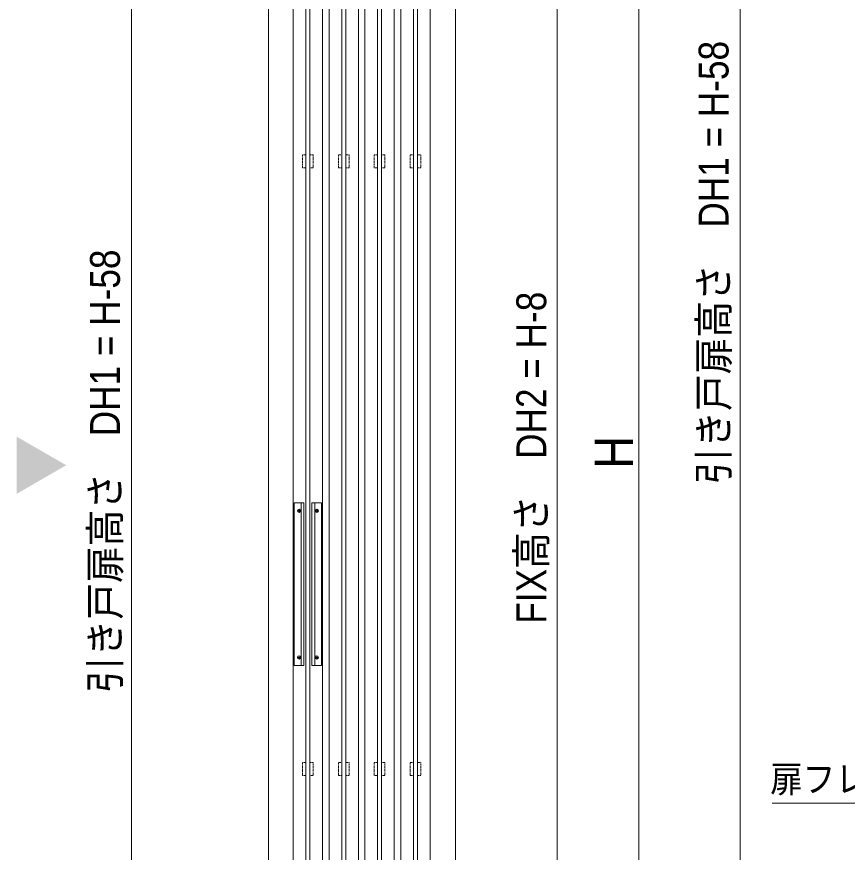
# Model space of a CAD drawing. Units: millimetres, scale not verified. Extents: x -6062 to 6062, y -3045 to 3045.
# Drawn here: x -765 to 254, y -1266 to -240 of the extents above; entities that cross this region are included whole.
import ezdxf
from ezdxf.enums import TextEntityAlignment as Align

# ---------------------------------------------------------------- set-up
doc = ezdxf.new("R2010")
doc.units = ezdxf.units.MM
doc.header["$LTSCALE"] = 20
doc.linetypes.add('DASHED1', pattern=[1.8, 1.2, -0.6])
for name, color, linetype, lineweight in [('0-1_3一般', 7, 'Continuous', 9), ('0-2_2寸法-3', 7, 'Continuous', 9), ('0-3_2寸法-1', 7, 'Continuous', 9)]:
    doc.layers.add(name, color=color, linetype=linetype, lineweight=lineweight)
doc.styles.add('ＭＳ ゴシック', font='')
doc.styles.add('ＭＳ Ｐゴシック', font='')
doc.styles.get('ＭＳ ゴシック').set_extended_font_data('MS Gothic')
doc.styles.get('ＭＳ Ｐゴシック').set_extended_font_data('MS PGothic')

# ---------------------------------------------------------------- blocks, each defined once
blk = doc.blocks.new('グループ-144')
at = {"layer": '0-1_3一般'}
blk.add_lwpolyline([(28109.3, 7100), (28829.3, 7100), (28829.3, -38680), (28109.3, -38680)], close=True, dxfattribs=at)
blk = doc.blocks.new('グループ-145')
at = {"layer": '0-1_3一般'}
for p, q in [((28989.3, -38680), (28989.3, 7100)), ((29709.3, 7100), (29709.3, -38680))]:
    blk.add_line(p, q, dxfattribs=at)
blk = doc.blocks.new('グループ-146')
at = {"layer": '0-1_3一般'}
for p, q in [((29299.3, -38220), (29299.3, 6580)), ((29399.3, 6580), (29399.3, -38220))]:
    blk.add_line(p, q, dxfattribs=at)
blk = doc.blocks.new('グループ-147')
at = {"layer": '0-1_3一般'}
blk.add_lwpolyline([(28519.3, 6580), (28519.3, -38220), (28419.3, -38220), (28419.3, 6580)], close=True, dxfattribs=at)
blk = doc.blocks.new('グループ-156')
at = {"layer": '0-1_3一般'}
for p, q in [((29869.3, -39000), (29869.3, 7840)), ((30589.3, 7840), (30589.3, -39000))]:
    blk.add_line(p, q, dxfattribs=at)
blk = doc.blocks.new('グループ-160')
at = {"layer": '0-1_3一般'}
for p, q in [((30179.3, -38120), (30179.3, 6960)), ((30279.3, 6960), (30279.3, -38120))]:
    blk.add_line(p, q, dxfattribs=at)
blk = doc.blocks.new('グループ-163')
at = {"layer": '0-1_3一般'}
for p, q in [((27539.3, -38220), (27539.3, 6580)), ((27639.3, 6580), (27639.3, -38220))]:
    blk.add_line(p, q, dxfattribs=at)
blk = doc.blocks.new('グループ-167')
at = {"layer": '0-1_3一般'}
for p, q in [((27252.3, -16760), (27252.3, -20720)), ((27492.3, -16740), (27272.3, -16740)), ((27422.3, -20740), (27422.3, -16740)), ((27492.3, -20740), (27492.3, -16740)), ((27686.3, -16740), (27686.3, -20740)), ((27906.3, -16740), (27686.3, -16740)), ((27756.3, -16740), (27756.3, -20740)), ((27926.3, -20720), (27926.3, -16760)), ((27328.3, -16940), (27416.3, -16940)), ((27372.3, -16984), (27372.3, -16896)), ((27762.3, -16940), (27850.3, -16940)), ((27806.3, -16896), (27806.3, -16984)), ((27372.3, -20584), (27372.3, -20496)), ((27806.3, -20496), (27806.3, -20584)), ((27328.3, -20540), (27416.3, -20540)), ((27762.3, -20540), (27850.3, -20540)), ((27272.3, -20740), (27492.3, -20740)), ((27686.3, -20740), (27906.3, -20740))]:
    blk.add_line(p, q, dxfattribs=at)
for centre in [(27372.3, -16940), (27806.3, -16940), (27372.3, -20540), (27806.3, -20540)]:
    blk.add_circle(centre, 40, dxfattribs=at)
for centre, start, end in [((27272.3, -16760), 135, 180), ((27272.3, -16760), 90, 135), ((27906.3, -16760), 45, 90), ((27906.3, -16760), 0, 45), ((27272.3, -20720), 180, 225), ((27906.3, -20720), 315, 0), ((27272.3, -20720), 225, 270), ((27906.3, -20720), 270, 315)]:
    blk.add_arc(centre, 20, start, end, dxfattribs=at)
blk = doc.blocks.new('グループ-169')
at = {"layer": '0-1_3一般'}
for p, q in [((27229.3, -38680), (27229.3, 7100)), ((27949.3, 7100), (27949.3, -38680))]:
    blk.add_line(p, q, dxfattribs=at)
blk = doc.blocks.new('グループ-183')
at = {"layer": '0-1_3一般', "linetype": 'DASHED1'}
for points in [[(27459.3, -8200), (27539.3, -8200), (27539.3, -8520), (27459.3, -8520)], [(27639.3, -8200), (27719.3, -8200), (27719.3, -8520), (27639.3, -8520)], [(28339.3, -8200), (28419.3, -8200), (28419.3, -8520), (28339.3, -8520)], [(28519.3, -8200), (28599.3, -8200), (28599.3, -8520), (28519.3, -8520)], [(29219.3, -8200), (29299.3, -8200), (29299.3, -8520), (29219.3, -8520)], [(29399.3, -8200), (29479.3, -8200), (29479.3, -8520), (29399.3, -8520)], [(30099.3, -8200), (30179.3, -8200), (30179.3, -8520), (30099.3, -8520)], [(30279.3, -8200), (30359.3, -8200), (30359.3, -8520), (30279.3, -8520)], [(27459.3, -23120), (27539.3, -23120), (27539.3, -23440), (27459.3, -23440)], [(27639.3, -23120), (27719.3, -23120), (27719.3, -23440), (27639.3, -23440)], [(28339.3, -23120), (28419.3, -23120), (28419.3, -23440), (28339.3, -23440)], [(28519.3, -23120), (28599.3, -23120), (28599.3, -23440), (28519.3, -23440)], [(29219.3, -23120), (29299.3, -23120), (29299.3, -23440), (29219.3, -23440)], [(29399.3, -23120), (29479.3, -23120), (29479.3, -23440), (29399.3, -23440)], [(30099.3, -23120), (30179.3, -23120), (30179.3, -23440), (30099.3, -23440)], [(30279.3, -23120), (30359.3, -23120), (30359.3, -23440), (30279.3, -23440)]]:
    blk.add_lwpolyline(points, close=True, dxfattribs=at)
at = {"layer": '0-1_3一般'}
for name in ['グループ-156', 'グループ-169', 'グループ-144', 'グループ-145', 'グループ-160', 'グループ-163', 'グループ-147', 'グループ-146', 'グループ-167']:
    blk.add_blockref(name, (0, 0), dxfattribs=at)
blk = doc.blocks.new('グループ-184')
at = {"layer": '0-1_3一般'}
blk.add_blockref('グループ-183', (0, 0), dxfattribs=at)
blk = doc.blocks.new('グループ-185')
at = {"layer": '0-1_3一般'}
for p, q in [((26619.3, 8000), (26619.3, -39000)), ((31209.3, 8000), (31209.3, -39000))]:
    blk.add_line(p, q, dxfattribs=at)

msp = doc.modelspace()

# ---------------------------------------------------------------- linework, layer by layer
at = {"layer": '0-2_2寸法-3'}
msp.add_lwpolyline([(944.18, -987.5), (565.68, -1206.03), (161.5, -1206.03)], dxfattribs=at)
msp.add_solid([(-765.28, -755.93), (-704.54, -791), (-765.28, -826.07)], dxfattribs=at)
at = {"layer": '0-3_2寸法-1'}
for p, q in [((122.18, 802.53), (122.18, -1872.29)), ((-2.04, -1937.29), (-2.04, 387.29)), ((-102.04, -1937.29), (-102.04, 379.29)), ((-624.54, 342.29), (-624.54, -1924.29))]:
    msp.add_line(p, q, dxfattribs=at)

# ---------------------------------------------------------------- block references
at = {"layer": '0-1_3一般', "xscale": 0.05, "yscale": 0.05}
for name in ['グループ-184', 'グループ-185']:
    msp.add_blockref(name, (-1787.5, 0), dxfattribs=at)

# ---------------------------------------------------------------- texts
at = {"layer": '0-2_2寸法-3', "style": 'ＭＳ ゴシック', "width": 0.9}
msp.add_text('扉フレームガード材', height=32.55, dxfattribs=at).set_placement((159.2, -1202.28), align=Align.BOTTOM_LEFT)
at = {"layer": '0-3_2寸法-1', "style": 'ＭＳ Ｐゴシック', "width": 0.9}
for s, height, p in [('引き戸扉高さ\u3000DH1 = H-58', 36.69, (119.07, -814.6)), ('引き戸扉高さ\u3000DH1 = H-58', 36.69, (-627.65, -1070.73)), ('FIX高さ\u3000DH2 = H-8', 36.69, (-104.58, -985.54)), ('H', 47.17, (5.04, -795.25))]:
    msp.add_text(s, height=height, rotation=90, dxfattribs=at).set_placement(p, align=Align.BOTTOM_LEFT)

doc.saveas('drawing.dxf')
